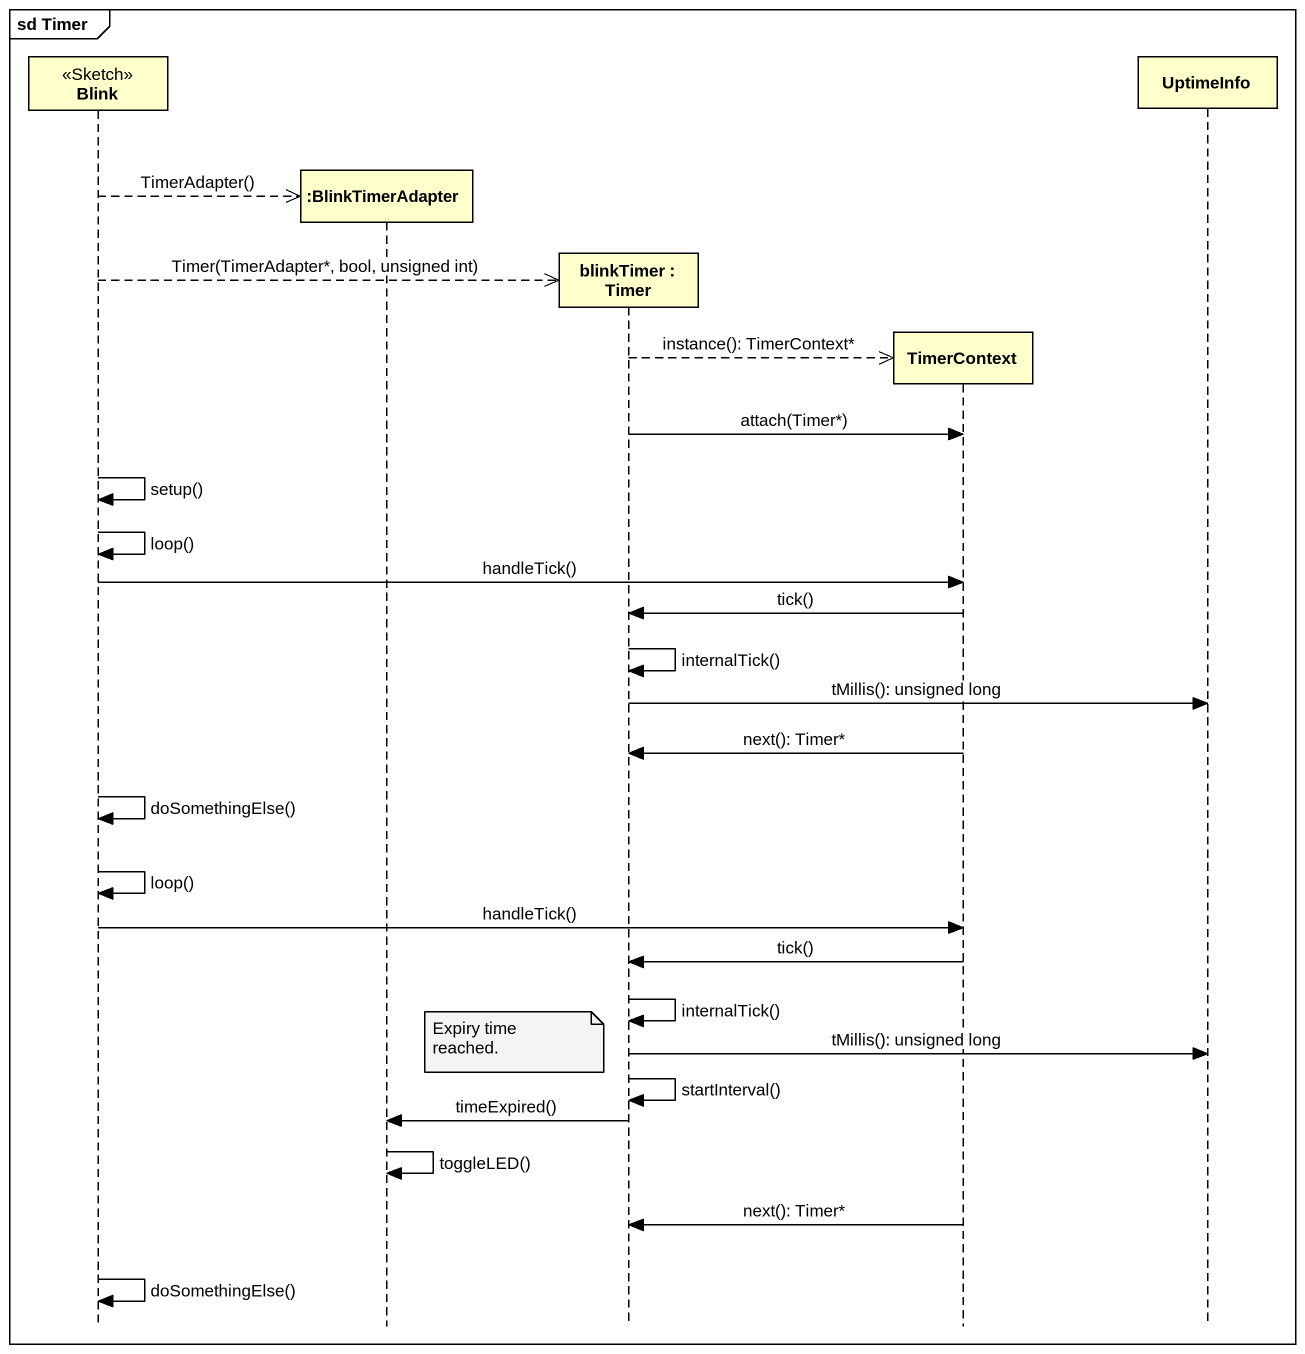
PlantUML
@startuml
mainframe sd Timer
hide footbox
participant Blink <<Sketch>>
participant ":BlinkTimerAdapter" as BlinkTimerAdapter
participant "blinkTimer : Timer" as blinkTimer
participant TimerContext
participant UptimeInfo

Blink -->> BlinkTimerAdapter ** : TimerAdapter()
Blink -->> blinkTimer ** : Timer(TimerAdapter*, bool, unsigned int)
blinkTimer -->> TimerContext ** : instance(): TimerContext*
blinkTimer -> TimerContext : attach(Timer*)
Blink -> Blink : setup()
Blink -> Blink : loop()
Blink -> TimerContext : handleTick()
TimerContext -> blinkTimer : tick()
blinkTimer -> blinkTimer : internalTick()
blinkTimer -> UptimeInfo : tMillis(): unsigned long
TimerContext -> blinkTimer : next(): Timer*
Blink -> Blink : doSomethingElse()
Blink -> Blink : loop()
Blink -> TimerContext : handleTick()
TimerContext -> blinkTimer : tick()
blinkTimer -> blinkTimer : internalTick()
note left of blinkTimer : Expiry time reached.
blinkTimer -> UptimeInfo : tMillis(): unsigned long
blinkTimer -> blinkTimer : startInterval()
blinkTimer -> BlinkTimerAdapter : timeExpired()
BlinkTimerAdapter -> BlinkTimerAdapter : toggleLED()
TimerContext -> blinkTimer : next(): Timer*
Blink -> Blink : doSomethingElse()
@enduml
